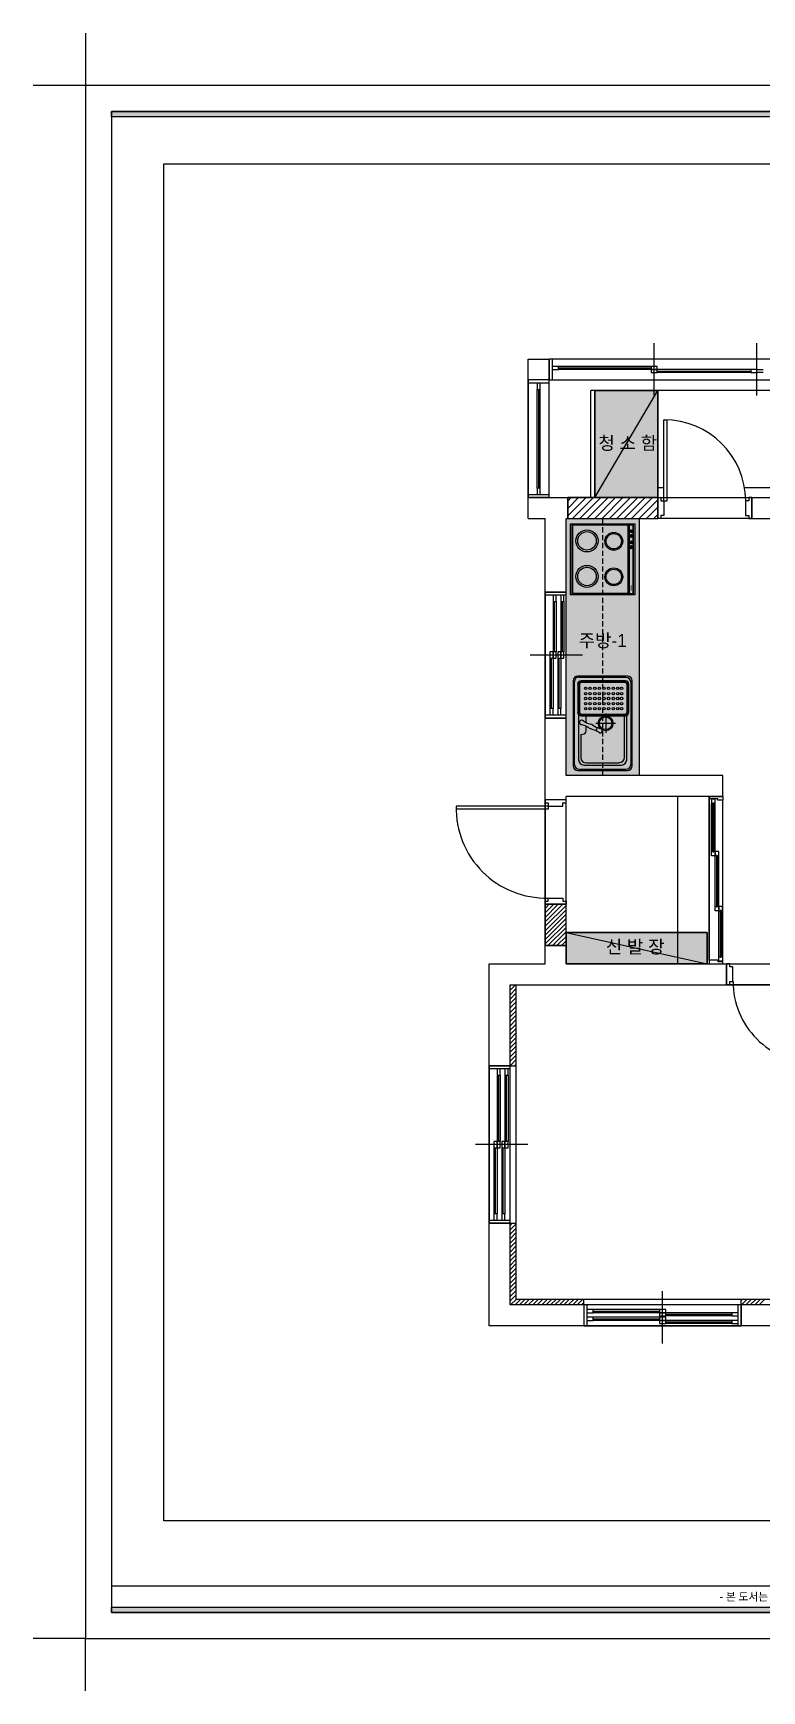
# Model space of a CAD drawing. Header units: inches. Extents: x 7740 to 83056, y -9304 to 75068.
# Drawn here: x 52456 to 59421, y 36746 to 52596 of the extents above; entities that cross this region are included whole.
import ezdxf
from ezdxf.enums import TextEntityAlignment as Align

# ---------------------------------------------------------------- set-up
doc = ezdxf.new("R2010")
doc.units = ezdxf.units.IN
doc.header["$LTSCALE"] = 50
doc.header["$MEASUREMENT"] = 0
doc.linetypes.add('DASHEDX2', pattern=[1.5, 1, -0.5])
for name, color, linetype in [('0-LINE', 7, 'Continuous'), ('02-WAL', 2, 'Continuous'), ('03-TEXT', 3, 'Continuous'), ('03-WAL NEW', 3, 'Continuous'), ('04-WIN', 4, 'Continuous'), ('06-FUR', 6, 'Continuous'), ('06-LIGHT', 4, 'Continuous'), ('08-HAT', 8, 'Continuous'), ('3.기호.계단선', 30, 'Continuous'), ('CO-FURB-DN', 9, 'Continuous'), ('F-SYM', 7, 'Continuous'), ('FORM(YOURNAME)-11', 1, 'Continuous'), ('도면층2', 2, 'Continuous'), ('도면층4', 4, 'Continuous'), ('도면층5', 5, 'Continuous'), ('도면층8', 8, 'Continuous')]:
    doc.layers.add(name, color=color, linetype=linetype)
doc.styles.add('DH-TEXT', font='')
doc.styles.add('YOURNAME', font='HY울릉도M.TTF')
doc.styles.add('코레일둥고', font='Korail_Round_Gothic_Medium.ttf')
doc.styles.get('DH-TEXT').set_extended_font_data('HY울릉도L')

# ---------------------------------------------------------------- blocks, each defined once
blk = doc.blocks.new('FORM-PLAN')
at = {"layer": 'FORM(YOURNAME)-11'}
h = blk.add_hatch(color=256, dxfattribs=at)
h.dxf.hatch_style = 1
h.paths.add_polyline_path([(-71444, 55115), (10556, 55115), (10556, 54915), (-71444, 54915)])
h.paths.add_polyline_path([(-71444, -2085), (10556, -2085), (10556, -2285), (-71444, -2285)])
at = {"layer": 'Defpoints', "color": 158}
blk.add_line((1346, -1285), (-71444, -1285), dxfattribs=at)
at = {"layer": 'Defpoints', "color": 1}
for points in [[(-72444, 58115), (-72444, 56115), (-74444, 56115)], [(-72444, -5285), (-72444, -3285), (-74444, -3285)]]:
    blk.add_lwpolyline(points, dxfattribs=at)
at = {"layer": 'Defpoints', "color": 158}
for points in [[(-71444, -2285), (10556, -2285), (10556, 55115), (-71444, 55115)], [(-69444, 53115), (-64, 53115), (-64, 1215), (-69444, 1215)]]:
    blk.add_lwpolyline(points, close=True, dxfattribs=at)
at = {"layer": 'FORM(YOURNAME)-11', "color": 250}
blk.add_lwpolyline([(-72444, -3285), (11556, -3285), (11556, 56115), (-72444, 56115)], close=True, dxfattribs=at)
at = {"layer": 'FORM(YOURNAME)-11'}
for points in [[(-71444, 55115), (10556, 55115), (10556, 54915), (-71444, 54915)], [(-71444, -2085), (10556, -2085), (10556, -2285), (-71444, -2285)]]:
    blk.add_lwpolyline(points, close=True, dxfattribs=at)
at = {"layer": 'FORM(YOURNAME)-11', "color": 1, "style": 'YOURNAME'}
blk.add_text("- 본 도서는 어떠한 경우에도 무단으로 도용할 수 없으며 도용시 '지적재산권' 보호에 관한 법률에 의거, 법적 분쟁이 발생합니다.  또한 본 도서에 관한 모든 저작권은 당사에 있습니다. -", height=300, dxfattribs=at).set_placement((-32990, -1685), align=Align.MIDDLE_CENTER)
at = {"layer": 'FORM(YOURNAME)-11', "color": 3, "style": 'YOURNAME'}
for tag, height, p in [('1', 450, (9905, 18188)), ('2', 450, (9905, 17544)), ('3', 450, (9905, 16257)), ('4', 450, (9905, 14326)), ('5', 515, (9905, 12009)), ('6', 515, (9905, 9757)), ('7', 515, (9905, 7504)), ('8', 515, (9905, 5252)), ('9', 515, (9905, 2999)), ('10', 515, (5655, 811)), ('11', 515, (9905, 747)), ('12', 515, (5655, -1441)), ('13', 515, (9905, -1441))]:
    blk.add_attdef(tag, text='', height=height, dxfattribs=at).set_placement(p, align=Align.MIDDLE_RIGHT)
blk = doc.blocks.new('*U814')
at = {"layer": 'F-SYM', "xscale": 0.2500000000000001, "yscale": 0.2500000000000001, "zscale": 0.2500000000000001}
blk.add_blockref('FORM-PLAN', (71067, 38067), dxfattribs=at)
blk = doc.blocks.new('FFFFSF')
at = {"layer": '0-LINE', "color": 8}
blk.add_line((35202, 29947), (35202, 28347), dxfattribs=at)
at = {"layer": '02-WAL', "color": 8}
for p, q in [((33472, 32605), (33472, 34130)), ((33472, 34130), (33672, 34130)), ((33672, 33930), (33672, 34130)), ((33672, 32805), (33672, 33930)), ((33472, 32805), (34710, 32805)), ((33850, 32605), (33850, 32805)), ((33850, 32605), (33850, 32805)), ((34710, 32605), (34710, 32805)), ((34710, 32805), (34710, 32605)), ((35610, 32805), (37615, 32805)), ((35610, 32605), (35610, 32805)), ((35610, 32805), (35610, 32605)), ((33472, 32605), (33634, 32605)), ((33634, 28347), (33634, 32605)), ((33834, 32605), (34710, 32605)), ((33834, 30147), (33834, 32605)), ((35610, 32605), (36915, 32605)), ((33834, 31902), (33634, 31902)), ((33834, 30697), (33634, 30697)), ((35334, 30147), (33834, 30147)), ((35334, 29947), (35334, 30147)), ((33834, 29916), (33634, 29916)), ((33834, 28347), (33834, 29947)), ((35334, 29947), (33834, 29947)), ((33834, 28521), (33634, 28521)), ((33099, 24887), (33099, 28347)), ((33099, 28347), (33634, 28347)), ((33834, 28347), (36464, 28347)), ((35369, 28147), (35369, 28347)), ((33299, 25087), (33299, 28147)), ((33299, 28147), (36264, 28147)), ((33299, 27372), (33099, 27372)), ((33299, 25867), (33099, 25867)), ((36264, 25087), (33299, 25087)), ((34004, 25087), (34004, 24887)), ((35509, 25087), (35509, 24887)), ((44225, 24887), (33099, 24887))]:
    blk.add_line(p, q, dxfattribs=at)
at = {"layer": '03-TEXT', "color": 8, "linetype": 'Continuous'}
for p, q in [((33634, 28876), (33674, 28916)), ((33634, 28834), (33717, 28916)), ((33634, 28791), (33759, 28916)), ((33634, 28749), (33802, 28916)), ((33634, 28706), (33834, 28906)), ((33634, 28664), (33834, 28864)), ((33634, 28621), (33834, 28821)), ((33634, 28579), (33834, 28779)), ((33634, 28537), (33834, 28737)), ((33661, 28521), (33834, 28694)), ((33704, 28521), (33834, 28652)), ((33746, 28521), (33834, 28609)), ((33789, 28521), (33834, 28567)), ((33831, 28521), (33834, 28524))]:
    blk.add_line(p, q, dxfattribs=at)
at = {"layer": '03-WAL NEW', "color": 8}
for p, q in [((34072, 32805), (34072, 33830)), ((40512, 33830), (34072, 33830)), ((34710, 32805), (33850, 32805)), ((33850, 32805), (33850, 32605)), ((34710, 32605), (34710, 32805)), ((33850, 32605), (34710, 32605)), ((34902, 28347), (34902, 29947)), ((33834, 28916), (33634, 28916)), ((33634, 28916), (33634, 28521)), ((33834, 28521), (33834, 28916)), ((33634, 28521), (33834, 28521)), ((33354, 28147), (33354, 25142)), ((33299, 27372), (33354, 27372)), ((33299, 25867), (33354, 25867)), ((33354, 25142), (36264, 25142)), ((34004, 25087), (34004, 25142)), ((35509, 25087), (35509, 25142))]:
    blk.add_line(p, q, dxfattribs=at)
at = {"layer": '03-WAL NEW', "color": 8, "linetype": 'Continuous'}
for p, q in [((33850, 32772), (33883, 32805)), ((33850, 32701), (33954, 32805)), ((33850, 32630), (34025, 32805)), ((33896, 32605), (34096, 32805)), ((33966, 32605), (34166, 32805)), ((34037, 32605), (34237, 32805)), ((34108, 32605), (34308, 32805)), ((34178, 32605), (34378, 32805)), ((34249, 32605), (34449, 32805)), ((34320, 32605), (34520, 32805)), ((34391, 32605), (34591, 32805)), ((34461, 32605), (34661, 32805)), ((34532, 32605), (34710, 32783)), ((34603, 32605), (34710, 32712)), ((34673, 32605), (34710, 32642)), ((33299, 28137), (33309, 28147)), ((33299, 28095), (33351, 28147)), ((33299, 28052), (33354, 28107)), ((33299, 28010), (33354, 28065)), ((33299, 27967), (33354, 28022)), ((33299, 27925), (33354, 27980)), ((33299, 27882), (33354, 27937)), ((33299, 27840), (33354, 27895)), ((33299, 27798), (33354, 27853)), ((33299, 27755), (33354, 27810)), ((33299, 27713), (33354, 27768)), ((33299, 27670), (33354, 27725)), ((33299, 27628), (33354, 27683)), ((33299, 27585), (33354, 27640)), ((33299, 27543), (33354, 27598)), ((33299, 27501), (33354, 27556)), ((33299, 27458), (33354, 27513)), ((33299, 27416), (33354, 27471)), ((33299, 27373), (33354, 27428)), ((33340, 27372), (33354, 27386)), ((33299, 25846), (33320, 25867)), ((33299, 25804), (33354, 25859)), ((33299, 25761), (33354, 25816)), ((33299, 25719), (33354, 25774)), ((33299, 25676), (33354, 25731)), ((33299, 25634), (33354, 25689)), ((33299, 25591), (33354, 25646)), ((33299, 25549), (33354, 25604)), ((33299, 25507), (33354, 25562)), ((33299, 25464), (33354, 25519)), ((33299, 25422), (33354, 25477)), ((33299, 25379), (33354, 25434)), ((33299, 25337), (33354, 25392)), ((33299, 25294), (33354, 25349)), ((33299, 25252), (33354, 25307)), ((33299, 25210), (33354, 25265)), ((33299, 25167), (33354, 25222)), ((33299, 25125), (33354, 25180)), ((33304, 25087), (33359, 25142)), ((33346, 25087), (33401, 25142)), ((33389, 25087), (33444, 25142)), ((33431, 25087), (33486, 25142)), ((33473, 25087), (33528, 25142)), ((33516, 25087), (33571, 25142)), ((33558, 25087), (33613, 25142)), ((33601, 25087), (33656, 25142)), ((33643, 25087), (33698, 25142)), ((33686, 25087), (33741, 25142)), ((33728, 25087), (33783, 25142)), ((33770, 25087), (33825, 25142)), ((33813, 25087), (33868, 25142)), ((33855, 25087), (33910, 25142)), ((33898, 25087), (33953, 25142)), ((33940, 25087), (33995, 25142)), ((33983, 25087), (34004, 25109)), ((35509, 25129), (35522, 25142)), ((35510, 25087), (35565, 25142)), ((35552, 25087), (35607, 25142)), ((35595, 25087), (35650, 25142)), ((35637, 25087), (35692, 25142)), ((35680, 25087), (35735, 25142))]:
    blk.add_line(p, q, dxfattribs=at)
at = {"layer": '04-WIN', "color": 8}
for p, q in [((34770, 32775), (34770, 33550)), ((33664, 29856), (32784, 29856)), ((33664, 29856), (32784, 29856))]:
    blk.add_line(p, q, dxfattribs=at)
at = {"layer": '06-FUR', "color": 8}
for p, q in [((34710, 33830), (34110, 33830)), ((34110, 33830), (34110, 32805)), ((34110, 32805), (34710, 33830)), ((34710, 32805), (34710, 33830)), ((34110, 32805), (34710, 32805)), ((33834, 30147), (33834, 32605)), ((33834, 32605), (34534, 32605)), ((34534, 32605), (34534, 30147)), ((34534, 30147), (33834, 30147)), ((33834, 28647), (35184, 28647)), ((33834, 28347), (33834, 28647)), ((33834, 28647), (35184, 28347)), ((35184, 28647), (35184, 28347)), ((35184, 28347), (33834, 28347))]:
    blk.add_line(p, q, dxfattribs=at)
at = {"layer": '06-FUR', "color": 8, "linetype": 'DASHEDX2'}
blk.add_line((34184, 30147), (34184, 32605), dxfattribs=at)
at = {"layer": '08-HAT', "color": 8, "linetype": 'Continuous'}
for p, q in [((34710, 32900), (34770, 32900)), ((35540, 32900), (35958, 32900)), ((34902, 28647), (34902, 29947))]:
    blk.add_line(p, q, dxfattribs=at)
at = {"layer": 'CO-FURB-DN', "color": 8}
for p, q in [((33877, 31874), (33877, 32555)), ((33877, 32555), (34491, 32555)), ((34480, 32543), (33889, 32543)), ((33889, 32543), (33889, 32189)), ((34428, 32540), (33895, 32540)), ((33895, 32540), (33895, 32189)), ((34428, 32189), (34428, 32540)), ((34432, 32189), (34432, 32543)), ((34436, 32541), (34436, 32189)), ((34476, 32541), (34436, 32541)), ((34476, 32189), (34476, 32541)), ((34480, 32189), (34480, 32543)), ((34491, 32555), (34491, 31874)), ((34443, 32485), (34466, 32485)), ((34443, 32482), (34466, 32482)), ((34443, 32439), (34466, 32439)), ((34443, 32435), (34466, 32435)), ((34443, 32379), (34466, 32379)), ((34443, 32375), (34466, 32375)), ((33889, 32203), (33889, 31886)), ((33895, 32200), (33895, 31890)), ((34428, 31890), (34428, 32200)), ((34432, 31886), (34432, 32203)), ((34436, 32201), (34436, 31889)), ((34443, 32333), (34466, 32333)), ((34443, 32329), (34466, 32329)), ((34476, 31889), (34476, 32201)), ((34480, 31886), (34480, 32203)), ((34491, 31874), (33877, 31874)), ((33889, 31886), (34480, 31886)), ((33895, 31890), (34428, 31890)), ((34436, 31889), (34476, 31889)), ((34422, 31097), (33946, 31097)), ((34404, 31086), (33954, 31086)), ((33903, 31054), (33903, 30240)), ((33913, 31046), (33913, 30258)), ((33945, 31020), (33945, 30752)), ((33956, 31020), (33956, 30752)), ((33961, 31020), (33961, 30752)), ((34401, 31052), (33977, 31052)), ((34401, 31041), (33977, 31041)), ((34401, 31036), (33977, 31036)), ((34418, 30752), (34418, 31020)), ((34423, 30752), (34423, 31020)), ((34434, 30752), (34434, 31020)), ((34455, 30258), (34455, 31035)), ((34466, 30240), (34466, 31054)), ((33954, 30729), (33954, 30299)), ((33977, 30735), (34401, 30735)), ((33977, 30730), (34401, 30730)), ((33977, 30719), (34401, 30719)), ((34026, 30654), (34026, 30719)), ((34026, 30575), (34026, 30619)), ((34120, 30649), (34306, 30649)), ((34213, 30741), (34213, 30556)), ((34394, 30319), (34394, 30719)), ((34414, 30299), (34414, 30722)), ((33975, 30539), (33995, 30544)), ((33975, 30539), (33975, 30319)), ((33946, 30197), (34422, 30197)), ((33964, 30207), (34404, 30207)), ((34005, 30248), (34363, 30248)), ((34025, 30269), (34342, 30269))]:
    blk.add_line(p, q, dxfattribs=at)
for centre, radius in [((34034, 32391), 106), ((34455, 32483), 14.8), ((34455, 32483), 11.2), ((34034, 32391), 88.5), ((34290, 32387), 85.1), ((34290, 32387), 73.2), ((34455, 32437), 14.8), ((34455, 32377), 14.8), ((34455, 32331), 14.8), ((34455, 32437), 11.2), ((34455, 32377), 11.2), ((34455, 32331), 11.2), ((34034, 32051), 106), ((34034, 32051), 88.5), ((34290, 32047), 85.1), ((34290, 32047), 73.2), ((34021, 30980), 11.5), ((34021, 30930), 11.5), ((34064, 30980), 11.5), ((34064, 30930), 11.5), ((34109, 30980), 11.5), ((34109, 30930), 11.5), ((34152, 30980), 11.5), ((34152, 30930), 11.5), ((34197, 30980), 11.5), ((34197, 30930), 11.5), ((34240, 30980), 11.5), ((34240, 30930), 11.5), ((34286, 30980), 11.5), ((34286, 30930), 11.5), ((34328, 30980), 11.5), ((34328, 30930), 11.5), ((34364, 30980), 11.5), ((34364, 30930), 11.5), ((34021, 30884), 11.5), ((34021, 30834), 11.5), ((34021, 30787), 11.5), ((34064, 30884), 11.5), ((34064, 30834), 11.5), ((34064, 30787), 11.5), ((34109, 30884), 11.5), ((34109, 30834), 11.5), ((34109, 30787), 11.5), ((34152, 30884), 11.5), ((34152, 30834), 11.5), ((34152, 30787), 11.5), ((34197, 30884), 11.5), ((34197, 30834), 11.5), ((34197, 30787), 11.5), ((34240, 30884), 11.5), ((34240, 30834), 11.5), ((34240, 30787), 11.5), ((34286, 30884), 11.5), ((34286, 30834), 11.5), ((34286, 30787), 11.5), ((34328, 30884), 11.5), ((34328, 30834), 11.5), ((34328, 30787), 11.5), ((34364, 30884), 11.5), ((34364, 30834), 11.5), ((34364, 30787), 11.5), ((34212, 30647), 70.6), ((34212, 30647), 60.4)]:
    blk.add_circle(centre, radius, dxfattribs=at)
for centre, radius, start, end in [((33946, 31054), 43.1, 90, 180), ((33954, 31046), 40.9, 90, 180), ((34404, 31035), 51.1, 0, 90), ((34422, 31054), 43.1, 0, 90), ((33977, 31020), 32.3, 90, 180), ((33977, 31020), 21.5, 90, 180), ((33977, 31020), 16.1, 90, 180), ((34401, 31020), 32.3, 0, 90), ((34401, 31020), 21.5, 0, 90), ((34401, 31020), 16.1, 0, 90), ((33977, 30752), 32.3, 180, 270), ((33977, 30752), 21.5, 180, 270), ((33977, 30752), 16.1, 180, 270), ((34401, 30752), 32.3, 270, 0), ((34401, 30752), 21.5, 270, 0), ((34401, 30752), 16.1, 270, 0), ((33983, 30656), 21.5, 40.6945, 270.7549), ((33938, 30440), 199, 53.5863, 79.4447), ((34116, 30832), 199, 231.4118, 256.8606), ((33995, 30718), 30.7, 0, 1.7483), ((34088, 30644), 53.8, 233.5863, 253.4491), ((34058, 30586), 53.8, 53.6787, 76.8606), ((33990, 30314), 291, 55.9944, 73.4491), ((34208, 30790), 199, 233.6787, 255.202), ((34144, 30582), 21.5, 106.6147, 211.8543), ((34159, 30575), 21.5, 251.8768, 95.5388), ((33995, 30575), 30.7, 270, 0), ((34005, 30299), 51.1, 180, 270), ((34026, 30319), 51.1, 180, 270), ((34342, 30322), 51.1, 270, 0), ((34363, 30299), 51.1, 270, 0), ((33946, 30240), 43.1, 180, 270), ((33964, 30258), 51.1, 180, 270), ((34404, 30258), 51.1, 270, 0), ((34422, 30240), 43.1, 270, 0)]:
    blk.add_arc(centre, radius, start, end, dxfattribs=at)
at = {"layer": '도면층2', "color": 8}
for p, q in [((33672, 34130), (33672, 33930)), ((33672, 33930), (33472, 33930)), ((33672, 32805), (33472, 32805)), ((34710, 32805), (34710, 32605)), ((35610, 32805), (35610, 32605)), ((33634, 31902), (33834, 31902)), ((33634, 30697), (33834, 30697)), ((33634, 28916), (33834, 28916)), ((33634, 28521), (33834, 28521)), ((35369, 28147), (35369, 28347)), ((33099, 27372), (33299, 27372)), ((33099, 25867), (33299, 25867)), ((34004, 25087), (34004, 24887)), ((35509, 25087), (35509, 24887))]:
    blk.add_line(p, q, dxfattribs=at)
at = {"layer": '도면층4', "color": 8}
for p, q in [((34676, 33780), (34676, 34280)), ((35659, 33780), (35659, 34280)), ((37645, 34130), (33672, 34130)), ((33672, 34130), (33672, 33930)), ((33702, 34130), (33702, 33930)), ((33472, 33930), (33472, 32805)), ((33672, 33930), (33472, 33930)), ((33672, 33930), (37645, 33930)), ((33672, 32805), (33672, 33930)), ((33702, 34060), (33702, 34030)), ((33762, 34060), (33702, 34060)), ((33702, 34030), (33762, 34030)), ((33762, 34030), (33762, 34060)), ((33762, 34045), (34646, 34045)), ((34646, 34060), (34646, 34030)), ((34706, 34060), (34646, 34060)), ((34646, 34030), (34706, 34030)), ((34646, 34030), (34646, 34000)), ((34706, 34030), (34646, 34030)), ((34646, 34000), (34706, 34000)), ((34706, 34030), (34706, 34060)), ((34706, 34000), (34706, 34030)), ((34706, 34015), (35599, 34015)), ((35599, 34030), (35599, 34000)), ((35659, 34030), (35599, 34030)), ((35599, 34000), (35659, 34000)), ((35659, 34000), (35659, 34030)), ((35659, 34000), (35659, 34030)), ((35659, 34030), (35719, 34030)), ((35719, 34000), (35659, 34000)), ((33672, 33900), (33472, 33900)), ((33587, 33900), (33557, 33900)), ((33557, 33900), (33557, 33840)), ((33557, 33840), (33587, 33840)), ((33572, 33840), (33572, 32895)), ((33587, 33840), (33587, 33900)), ((34770, 32775), (34770, 33550)), ((34770, 33550), (34800, 33550)), ((34800, 32775), (34800, 33549)), ((33472, 32835), (33672, 32835)), ((33587, 32895), (33557, 32895)), ((33557, 32895), (33557, 32835)), ((33557, 32835), (33587, 32835)), ((33587, 32835), (33587, 32895)), ((33472, 32805), (33672, 32805)), ((34710, 32605), (34710, 32805)), ((34710, 32805), (35610, 32805)), ((34710, 32805), (34710, 32605)), ((34710, 32805), (34740, 32805)), ((34710, 32605), (34710, 32805)), ((34740, 32805), (34740, 32775)), ((34740, 32775), (34770, 32775)), ((34770, 32775), (34770, 32635)), ((34770, 32775), (34800, 32775)), ((35580, 32775), (35550, 32775)), ((35550, 32775), (35550, 32635)), ((35610, 32805), (35580, 32805)), ((35580, 32805), (35580, 32775)), ((35610, 32805), (35610, 32605)), ((35610, 32605), (35610, 32805)), ((35610, 32605), (34710, 32605)), ((34740, 32605), (34710, 32605)), ((34770, 32635), (34740, 32635)), ((34740, 32635), (34740, 32605)), ((35550, 32635), (35580, 32635)), ((35580, 32635), (35580, 32605)), ((35580, 32605), (35610, 32605)), ((33834, 31902), (33634, 31902)), ((33634, 31902), (33634, 30697)), ((33834, 31872), (33634, 31872)), ((33740, 31872), (33710, 31872)), ((33710, 31872), (33710, 31812)), ((33740, 31812), (33740, 31872)), ((33814, 31872), (33784, 31872)), ((33784, 31872), (33784, 31812)), ((33814, 31812), (33814, 31872)), ((33834, 30697), (33834, 31902)), ((33710, 31812), (33740, 31812)), ((33725, 31329), (33725, 31812)), ((33784, 31812), (33814, 31812)), ((33799, 31329), (33799, 31812)), ((33990, 31299), (33490, 31299)), ((33710, 31329), (33680, 31329)), ((33680, 31329), (33680, 31269)), ((33680, 31269), (33710, 31269)), ((33695, 30787), (33695, 31269)), ((33710, 31269), (33710, 31329)), ((33740, 31329), (33710, 31329)), ((33710, 31329), (33710, 31269)), ((33710, 31269), (33740, 31269)), ((33740, 31269), (33740, 31329)), ((33784, 31329), (33754, 31329)), ((33754, 31329), (33754, 31269)), ((33754, 31269), (33784, 31269)), ((33769, 30787), (33769, 31269)), ((33784, 31269), (33784, 31329)), ((33814, 31329), (33784, 31329)), ((33784, 31329), (33784, 31269)), ((33784, 31269), (33814, 31269)), ((33814, 31269), (33814, 31329)), ((33710, 30787), (33680, 30787)), ((33680, 30787), (33680, 30727)), ((33710, 30727), (33710, 30787)), ((33784, 30787), (33754, 30787)), ((33754, 30787), (33754, 30727)), ((33784, 30727), (33784, 30787)), ((33634, 30727), (33834, 30727)), ((33634, 30697), (33834, 30697)), ((33680, 30727), (33710, 30727)), ((33754, 30727), (33784, 30727)), ((33664, 29856), (32784, 29856)), ((32784, 29856), (32784, 29826)), ((33664, 29826), (32784, 29826)), ((33634, 29916), (33634, 28916)), ((33634, 29916), (33634, 29886)), ((33834, 29916), (33634, 29916)), ((33634, 29886), (33664, 29886)), ((33664, 29886), (33664, 29856)), ((33664, 29856), (33804, 29856)), ((33664, 29856), (33664, 29826)), ((33804, 29856), (33804, 29886)), ((33804, 29886), (33834, 29886)), ((33834, 28916), (33834, 29916)), ((33834, 29886), (33834, 29916)), ((33634, 28916), (33634, 28946)), ((33634, 28946), (33664, 28946)), ((33634, 28916), (33834, 28916)), ((33834, 28916), (33634, 28916)), ((33664, 28946), (33664, 28976)), ((33664, 28976), (33804, 28976)), ((33804, 28976), (33804, 28946)), ((33804, 28946), (33834, 28946)), ((33834, 28946), (33834, 28916)), ((33834, 28521), (33634, 28521)), ((33634, 28521), (33834, 28521)), ((35369, 28347), (36264, 28347)), ((35369, 28147), (35369, 28347)), ((35399, 28347), (35369, 28347)), ((35369, 28347), (35369, 28147)), ((35399, 28317), (35399, 28347)), ((35429, 28317), (35399, 28317)), ((35429, 28177), (35429, 28317)), ((36264, 28147), (35369, 28147)), ((35369, 28147), (35399, 28147)), ((35399, 28147), (35399, 28177)), ((35399, 28177), (35429, 28177)), ((33299, 27372), (33099, 27372)), ((33099, 27372), (33099, 25867)), ((33299, 27342), (33099, 27342)), ((33205, 27342), (33175, 27342)), ((33175, 27342), (33175, 27282)), ((33175, 27282), (33205, 27282)), ((33190, 26649), (33190, 27282)), ((33205, 27282), (33205, 27342)), ((33279, 27342), (33249, 27342)), ((33249, 27342), (33249, 27282)), ((33249, 27282), (33279, 27282)), ((33264, 26649), (33264, 27282)), ((33279, 27282), (33279, 27342)), ((33299, 25867), (33299, 27372)), ((33175, 26649), (33145, 26649)), ((33145, 26649), (33145, 26589)), ((33175, 26589), (33175, 26649)), ((33205, 26649), (33175, 26649)), ((33175, 26649), (33175, 26589)), ((33205, 26589), (33205, 26649)), ((33249, 26649), (33219, 26649)), ((33219, 26649), (33219, 26589)), ((33249, 26589), (33249, 26649)), ((33279, 26649), (33249, 26649)), ((33249, 26649), (33249, 26589)), ((33279, 26589), (33279, 26649)), ((33469, 26619), (32969, 26619)), ((33145, 26589), (33175, 26589)), ((33160, 25957), (33160, 26589)), ((33175, 26589), (33205, 26589)), ((33219, 26589), (33249, 26589)), ((33234, 25957), (33234, 26589)), ((33249, 26589), (33279, 26589)), ((33099, 25897), (33299, 25897)), ((33099, 25867), (33299, 25867)), ((33175, 25957), (33145, 25957)), ((33145, 25957), (33145, 25897)), ((33145, 25897), (33175, 25897)), ((33175, 25897), (33175, 25957)), ((33249, 25957), (33219, 25957)), ((33219, 25957), (33219, 25897)), ((33219, 25897), (33249, 25897)), ((33249, 25897), (33249, 25957)), ((34757, 24718), (34757, 25218)), ((35509, 25087), (34004, 25087)), ((34004, 25087), (34004, 24887)), ((34034, 25087), (34034, 24887)), ((35479, 24887), (35479, 25087)), ((35509, 24887), (35509, 25087)), ((34004, 24887), (35509, 24887)), ((34034, 25041), (34034, 25011)), ((34094, 25041), (34034, 25041)), ((34034, 25011), (34094, 25011)), ((34034, 24968), (34034, 24938)), ((34094, 24968), (34034, 24968)), ((34034, 24938), (34094, 24938)), ((34094, 25011), (34094, 25041)), ((34094, 25026), (34727, 25026)), ((34094, 24938), (34094, 24968)), ((34094, 24953), (34727, 24953)), ((34727, 25041), (34727, 25011)), ((34787, 25041), (34727, 25041)), ((34727, 25011), (34787, 25011)), ((34727, 25011), (34727, 24981)), ((34787, 25011), (34727, 25011)), ((34727, 24981), (34787, 24981)), ((34727, 24968), (34727, 24938)), ((34787, 24968), (34727, 24968)), ((34727, 24938), (34787, 24938)), ((34727, 24938), (34727, 24908)), ((34787, 24938), (34727, 24938)), ((34727, 24908), (34787, 24908)), ((34787, 25011), (34787, 25041)), ((34787, 24981), (34787, 25011)), ((34787, 24996), (35419, 24996)), ((34787, 24938), (34787, 24968)), ((34787, 24908), (34787, 24938)), ((34787, 24923), (35419, 24923)), ((35419, 25011), (35419, 24981)), ((35479, 25011), (35419, 25011)), ((35419, 24981), (35479, 24981)), ((35419, 24938), (35419, 24908)), ((35479, 24938), (35419, 24938)), ((35419, 24908), (35479, 24908)), ((35479, 24981), (35479, 25011)), ((35479, 24908), (35479, 24938))]:
    blk.add_line(p, q, dxfattribs=at)
at = {"layer": '도면층5', "color": 8}
for p, q in [((34646, 34060), (33762, 34060)), ((34646, 34030), (33762, 34030)), ((35599, 34030), (34706, 34030)), ((35599, 34000), (34706, 34000)), ((33557, 32895), (33557, 33840)), ((33587, 32895), (33587, 33840)), ((33710, 31812), (33710, 31329)), ((33740, 31812), (33740, 31329)), ((33784, 31812), (33784, 31329)), ((33814, 31812), (33814, 31329)), ((33680, 31269), (33680, 30787)), ((33710, 31269), (33710, 30787)), ((33754, 31269), (33754, 30787)), ((33784, 31269), (33784, 30787)), ((33175, 27282), (33175, 26649)), ((33205, 27282), (33205, 26649)), ((33249, 27282), (33249, 26649)), ((33279, 27282), (33279, 26649)), ((33145, 26589), (33145, 25957)), ((33175, 26589), (33175, 25957)), ((33219, 26589), (33219, 25957)), ((33249, 26589), (33249, 25957)), ((34727, 25041), (34094, 25041)), ((34727, 25011), (34094, 25011)), ((34727, 24968), (34094, 24968)), ((34727, 24938), (34094, 24938)), ((35419, 25011), (34787, 25011)), ((35419, 24981), (34787, 24981)), ((35419, 24938), (34787, 24938)), ((35419, 24908), (34787, 24908))]:
    blk.add_line(p, q, dxfattribs=at)
for centre, radius, start, end in [((34773, 32771), 778, 0.245, 90.1646), ((33642, 29834), 858, 178.5423, 271.4577), ((36203, 28176), 773, 179.9299, 270.1112)]:
    blk.add_arc(centre, radius, start, end, dxfattribs=at)
at = {"layer": '도면층8', "color": 8}
for p, q in [((35202, 29926), (35202, 29947)), ((35202, 29947), (35324, 29947)), ((35286, 29926), (35202, 29926)), ((35202, 28382), (35202, 29926)), ((35258, 29922), (35223, 29922)), ((35223, 29922), (35223, 29881)), ((35223, 29424), (35223, 29881)), ((35223, 29881), (35235, 29881)), ((35234, 29881), (35236, 29877)), ((35235, 29881), (35237, 29887)), ((35236, 29877), (35237, 29877)), ((35237, 29887), (35245, 29887)), ((35237, 29877), (35238, 29876)), ((35238, 29429), (35238, 29876)), ((35238, 29876), (35243, 29876)), ((35243, 29876), (35238, 29876)), ((35245, 29877), (35243, 29876)), ((35243, 29876), (35243, 29429)), ((35245, 29887), (35247, 29881)), ((35246, 29877), (35245, 29877)), ((35248, 29881), (35246, 29877)), ((35247, 29881), (35258, 29881)), ((35258, 29881), (35258, 29922)), ((35258, 29424), (35258, 29881)), ((35286, 29912), (35286, 29926)), ((35334, 29912), (35286, 29912)), ((35324, 29947), (35334, 29947)), ((35334, 29947), (35334, 29912)), ((35334, 28367), (35334, 29912)), ((35223, 29380), (35223, 29424)), ((35223, 29424), (35235, 29424)), ((35258, 29380), (35223, 29380)), ((35234, 29424), (35236, 29427)), ((35235, 29424), (35237, 29418)), ((35236, 29427), (35237, 29428)), ((35237, 29428), (35238, 29429)), ((35237, 29418), (35245, 29418)), ((35243, 29429), (35238, 29429)), ((35245, 29428), (35243, 29429)), ((35246, 29427), (35245, 29428)), ((35245, 29418), (35247, 29424)), ((35248, 29424), (35246, 29427)), ((35247, 29424), (35258, 29424)), ((35258, 29424), (35258, 29380)), ((35293, 29421), (35258, 29421)), ((35258, 29421), (35258, 29380)), ((35258, 28897), (35258, 29410)), ((35258, 29380), (35270, 29380)), ((35269, 29380), (35271, 29376)), ((35270, 29380), (35272, 29386)), ((35271, 29376), (35272, 29376)), ((35272, 29386), (35280, 29386)), ((35272, 29376), (35274, 29375)), ((35274, 28902), (35274, 29375)), ((35274, 29375), (35278, 29375)), ((35278, 29375), (35274, 29375)), ((35280, 29376), (35278, 29375)), ((35278, 29375), (35278, 28902)), ((35280, 29386), (35282, 29380)), ((35281, 29376), (35280, 29376)), ((35283, 29380), (35281, 29376)), ((35282, 29380), (35293, 29380)), ((35293, 29380), (35293, 29421)), ((35293, 28853), (35293, 29410)), ((35258, 28853), (35258, 28897)), ((35258, 28897), (35270, 28897)), ((35293, 28853), (35258, 28853)), ((35269, 28897), (35271, 28900)), ((35270, 28897), (35272, 28891)), ((35271, 28900), (35272, 28901)), ((35272, 28901), (35274, 28902)), ((35272, 28891), (35280, 28891)), ((35278, 28902), (35274, 28902)), ((35280, 28901), (35278, 28902)), ((35281, 28900), (35280, 28901)), ((35280, 28891), (35282, 28897)), ((35283, 28897), (35281, 28900)), ((35282, 28897), (35293, 28897)), ((35293, 28897), (35293, 28853)), ((35329, 28894), (35293, 28894)), ((35293, 28894), (35293, 28853)), ((35293, 28416), (35293, 28853)), ((35293, 28853), (35305, 28853)), ((35304, 28853), (35306, 28850)), ((35305, 28853), (35307, 28859)), ((35306, 28850), (35307, 28849)), ((35307, 28859), (35315, 28859)), ((35307, 28849), (35309, 28848)), ((35309, 28412), (35309, 28848)), ((35309, 28848), (35313, 28848)), ((35313, 28848), (35309, 28848)), ((35315, 28849), (35313, 28848)), ((35313, 28848), (35313, 28412)), ((35315, 28859), (35317, 28853)), ((35316, 28850), (35315, 28849)), ((35318, 28853), (35316, 28850)), ((35317, 28853), (35329, 28853)), ((35329, 28853), (35329, 28894)), ((35329, 28416), (35329, 28853)), ((35289, 28382), (35202, 28382)), ((35202, 28382), (35202, 28347)), ((35286, 28382), (35289, 28382)), ((35289, 28367), (35289, 28382)), ((35293, 28372), (35293, 28416)), ((35293, 28416), (35305, 28416)), ((35329, 28372), (35293, 28372)), ((35304, 28416), (35306, 28419)), ((35305, 28416), (35307, 28410)), ((35306, 28419), (35307, 28420)), ((35307, 28420), (35309, 28421)), ((35307, 28410), (35315, 28410)), ((35313, 28412), (35309, 28412)), ((35315, 28420), (35313, 28421)), ((35316, 28419), (35315, 28420)), ((35315, 28410), (35317, 28416)), ((35318, 28416), (35316, 28419)), ((35317, 28416), (35329, 28416)), ((35329, 28416), (35329, 28372)), ((35202, 28347), (35207, 28347)), ((35207, 28347), (35334, 28347)), ((35334, 28367), (35289, 28367)), ((35334, 28347), (35334, 28367))]:
    blk.add_line(p, q, dxfattribs=at)
at = {"layer": 'CO-FURB-DN', "color": 8, "style": 'DH-TEXT'}
blk.add_text('Miele', height=17.7, rotation=90, dxfattribs=at).set_placement((34464, 31909))

msp = doc.modelspace()

# ---------------------------------------------------------------- hatches: boundary and pattern name
h = msp.add_hatch()
h.set_pattern_fill('DOTS', color=10, scale=1000)
h.paths.add_polyline_path([(57550.3, 47954.7), (58250.3, 47954.7), (58250.3, 45496.7), (57550.3, 45496.7)])
h.paths.add_polyline_path([(60631.3, 47954.7), (59931.3, 47954.7), (59931.3, 46956.7), (60131.3, 46956.7), (60131.3, 45296.7), (60631.3, 45296.7)])
h.paths.add_polyline_path([(57550.3, 43696.7), (58900.3, 43696.7), (58900.3, 43996.7), (57550.3, 43996.7)])
h.paths.add_polyline_path([(57826.3, 49179.7), (58426.3, 49179.7), (58426.3, 48154.7), (57826.3, 48154.7)])
h.paths.add_polyline_path([(59673.8, 48654.7), (61673.8, 48654.7), (61673.8, 48154.7), (59673.8, 48154.7)])
h.paths.add_polyline_path([(63308.3, 49179.7), (64178.3, 49179.7), (64178.3, 48154.7), (63308.3, 48154.7)])

# ---------------------------------------------------------------- linework, layer by layer
at = {"color": 10}
for points in [[(57826.3, 49179.7), (58426.3, 49179.7), (58426.3, 48154.7), (57826.3, 48154.7)], [(57550.3, 47954.7), (58250.3, 47954.7), (58250.3, 45496.7), (57550.3, 45496.7)], [(57550.3, 43696.7), (58900.3, 43696.7), (58900.3, 43996.7), (57550.3, 43996.7)]]:
    msp.add_lwpolyline(points, close=True, dxfattribs=at)

# ---------------------------------------------------------------- block references
at = {"layer": '06-FUR'}
msp.add_blockref('*U814', (0, 0), dxfattribs=at)
at = {"layer": '06-LIGHT'}
msp.add_blockref('FFFFSF', (23716, 15350), dxfattribs=at)

# ---------------------------------------------------------------- texts
at = {"layer": '3.기호.계단선', "style": '코레일둥고'}
for s, p in [('청 소 함', (58140.1, 48613.4)), ('주방-1', (57900.3, 46725.7)), ('신 발 장', (58210.3, 43798.1))]:
    msp.add_text(s, height=125, dxfattribs=at).set_placement(p, align=Align.CENTER)

doc.saveas('drawing.dxf')
